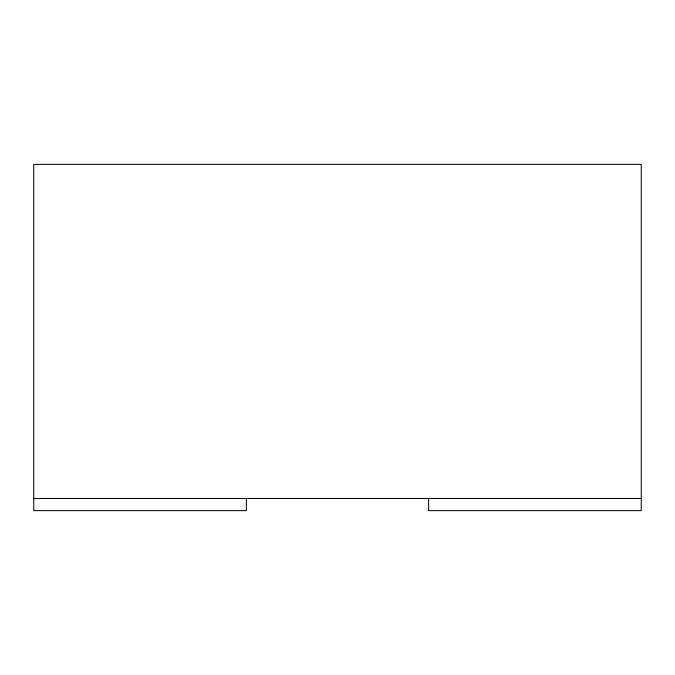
<?xml version="1.0" encoding="UTF-8"?>
<svg xmlns="http://www.w3.org/2000/svg" width="675" height="675" viewBox="0 0 675 675"><rect width="100%" height="100%" fill="white"/><g stroke="black" fill="none" stroke-linecap="round" stroke-linejoin="round"><path stroke-width="1.01" d="M33.75 498.487L641.25 498.487M428.625 498.487L428.625 510.638L641.25 510.638L641.25 164.363L33.75 164.363L33.75 510.638L246.375 510.638L246.375 498.487"/></g></svg>
